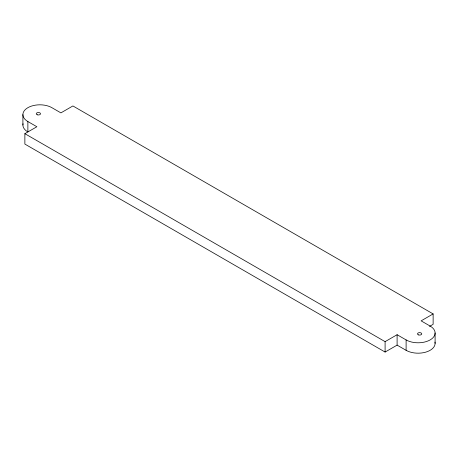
<?xml version="1.0" encoding="UTF-8"?>
<svg xmlns="http://www.w3.org/2000/svg" width="458" height="458" viewBox="0 0 458 458"><rect width="100%" height="100%" fill="white"/><g stroke="black" fill="none" stroke-linecap="round" stroke-linejoin="round"><path stroke-width="0.69" d="M434.957 342.109A16.98 9.801 0 0 1 425.631 352.179A16.98 9.801 0 0 1 406.109 350.318L397.103 345.12L385.098 352.053L24.869 144.075L24.869 133.679L36.88 126.746L27.875 121.547A16.98 9.801 0 0 1 27.875 107.682A16.98 9.801 0 0 1 51.891 107.682L60.897 112.88L72.902 105.947L433.131 313.925L433.131 324.321L429.524 326.399M24.869 133.679L385.098 341.651L397.103 334.718L406.109 339.922A16.98 9.801 0 0 0 430.125 339.922A16.98 9.801 0 0 0 430.125 326.056L421.12 320.858L433.131 313.925M435.1 332.989L435.1 343.385M406.109 339.922L406.109 350.318M397.103 334.718L397.103 345.12M385.098 341.651L385.098 352.053M27.875 121.547L27.875 131.944A16.98 9.801 0 0 1 23.043 123.734M22.9 114.614L22.9 125.011M37.321 114.809A2.124 1.225 0 0 0 40.504 113.75A2.124 1.225 0 0 0 37.321 112.685A2.124 1.225 0 0 0 37.321 114.809M418.56 334.913A2.124 1.225 0 0 0 421.744 333.853A2.124 1.225 0 0 0 418.56 332.794A2.124 1.225 0 0 0 418.56 334.913"/></g></svg>
